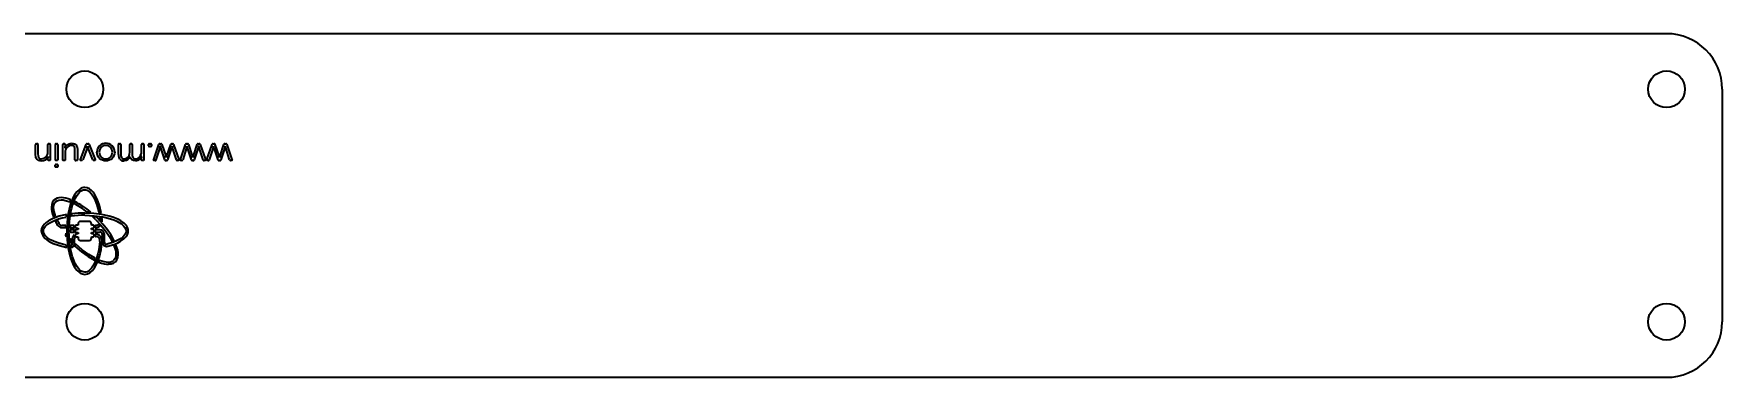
# Model space of a CAD drawing. Extents: x 276 to 1434, y 180 to 714.
# Drawn here: x 1282.6 to 1434.4, y 405 to 436 of the extents above; entities that cross this region are included whole.
import ezdxf

# ---------------------------------------------------------------- set-up
doc = ezdxf.new("R2010")
doc.units = 0

msp = doc.modelspace()

# ---------------------------------------------------------------- linework, layer by layer
at = {"color": 7, "lineweight": 35}
for p, q in [((1429.39, 435.97), (1145.02, 435.97)), ((1429.39, 435.97), (1145.02, 435.97)), ((1434.39, 430.97), (1434.39, 410.03)), ((1145.02, 405.03), (1429.39, 405.03))]:
    msp.add_line(p, q, dxfattribs=at)
at = {"color": 7, "lineweight": 35, "ltscale": 0.022169}
for p, q in [((1282.79, 425.1), (1282.79, 425.99)), ((1290.23, 425.1), (1290.23, 425.99))]:
    msp.add_line(p, q, dxfattribs=at)
at = {"color": 7, "lineweight": 35, "ltscale": 0.001422}
for p, q in [((1282.87, 426.06), (1282.92, 426.06)), ((1285.37, 424.55), (1285.31, 424.55))]:
    msp.add_line(p, q, dxfattribs=at)
at = {"color": 7, "lineweight": 35, "ltscale": 0.020817}
msp.add_line((1283, 425.99), (1283, 425.15), dxfattribs=at)
at = {"color": 7, "lineweight": 35, "ltscale": 0.016605}
msp.add_line((1283.9, 425.32), (1283.9, 425.99), dxfattribs=at)
at = {"color": 7, "lineweight": 35, "ltscale": 0.001431}
for p, q in [((1283.97, 426.06), (1284.03, 426.06)), ((1284.64, 426.06), (1284.7, 426.06)), ((1284.7, 424.55), (1284.64, 424.55))]:
    msp.add_line(p, q, dxfattribs=at)
at = {"color": 7, "lineweight": 35, "ltscale": 0.034037}
for p, q in [((1284.11, 425.99), (1284.11, 424.62)), ((1284.57, 424.62), (1284.57, 425.99)), ((1284.78, 425.99), (1284.78, 424.62)), ((1285.24, 424.62), (1285.24, 425.99)), ((1292.52, 425.99), (1292.52, 424.62))]:
    msp.add_line(p, q, dxfattribs=at)
at = {"color": 7, "lineweight": 35, "ltscale": 0.001352}
for p, q in [((1285.31, 426.06), (1285.37, 426.06)), ((1290.31, 426.06), (1290.36, 426.06)), ((1284.03, 424.55), (1283.98, 424.55)), ((1292.44, 424.55), (1292.39, 424.55))]:
    msp.add_line(p, q, dxfattribs=at)
at = {"color": 7, "lineweight": 35, "ltscale": 0.000146484}
for p, q in [((1285.43, 425.7), (1285.44, 425.7)), ((1294.01, 425.84), (1294, 425.84)), ((1295.06, 425.84), (1295.05, 425.84)), ((1296.4, 425.84), (1296.4, 425.84)), ((1297.45, 425.84), (1297.44, 425.84)), ((1298.79, 425.84), (1298.79, 425.84)), ((1299.84, 425.84), (1299.83, 425.84)), ((1294.53, 424.82), (1294.53, 424.82)), ((1296.92, 424.82), (1296.92, 424.82)), ((1299.31, 424.82), (1299.32, 424.82))]:
    msp.add_line(p, q, dxfattribs=at)
at = {"color": 7, "lineweight": 35, "ltscale": 0.004358}
for p, q in [((1285.44, 425.99), (1285.44, 425.81)), ((1283.9, 424.62), (1283.9, 424.8)), ((1292.31, 424.62), (1292.31, 424.8))]:
    msp.add_line(p, q, dxfattribs=at)
at = {"color": 7, "lineweight": 35, "ltscale": 0.016226}
msp.add_line((1285.45, 425.27), (1285.45, 424.62), dxfattribs=at)
at = {"color": 7, "lineweight": 35, "ltscale": 0.020808}
msp.add_line((1286.33, 424.62), (1286.33, 425.46), dxfattribs=at)
at = {"color": 7, "lineweight": 35, "ltscale": 0.02216}
msp.add_line((1286.54, 425.51), (1286.54, 424.62), dxfattribs=at)
at = {"color": 7, "lineweight": 35, "ltscale": 0.036628}
msp.add_line((1286.81, 424.64), (1287.34, 426), dxfattribs=at)
at = {"color": 7, "lineweight": 35, "ltscale": 0.02804}
msp.add_line((1287.41, 425.66), (1287.02, 424.61), dxfattribs=at)
at = {"color": 7, "lineweight": 35, "ltscale": 0.002472}
msp.add_line((1287.42, 426.06), (1287.52, 426.06), dxfattribs=at)
at = {"color": 7, "lineweight": 35, "ltscale": 0.00015564}
for p, q in [((1287.47, 425.84), (1287.47, 425.84)), ((1283.92, 424.91), (1283.91, 424.91)), ((1291.3, 424.89), (1291.29, 424.89))]:
    msp.add_line(p, q, dxfattribs=at)
at = {"color": 7, "lineweight": 35, "ltscale": 0.028065}
msp.add_line((1287.92, 424.61), (1287.52, 425.66), dxfattribs=at)
at = {"color": 7, "lineweight": 35, "ltscale": 0.036626}
msp.add_line((1287.6, 426), (1288.13, 424.64), dxfattribs=at)
at = {"color": 7, "lineweight": 35, "ltscale": 0.020894}
for p, q in [((1290.44, 425.99), (1290.44, 425.15)), ((1291.48, 425.99), (1291.48, 425.15))]:
    msp.add_line(p, q, dxfattribs=at)
at = {"color": 7, "lineweight": 35, "ltscale": 0.016381}
for p, q in [((1291.27, 425.33), (1291.27, 425.99)), ((1292.31, 425.33), (1292.31, 425.99))]:
    msp.add_line(p, q, dxfattribs=at)
at = {"color": 7, "lineweight": 35, "ltscale": 0.001419}
msp.add_line((1291.34, 426.06), (1291.4, 426.06), dxfattribs=at)
at = {"color": 7, "lineweight": 35, "ltscale": 0.001428}
for p, q in [((1292.38, 426.06), (1292.44, 426.06)), ((1286.47, 424.55), (1286.41, 424.55))]:
    msp.add_line(p, q, dxfattribs=at)
at = {"color": 7, "lineweight": 35, "ltscale": 0.002557}
for p, q in [((1292.95, 425.88), (1292.95, 425.99)), ((1293.2, 425.99), (1293.2, 425.88))]:
    msp.add_line(p, q, dxfattribs=at)
at = {"color": 7, "lineweight": 35, "ltscale": 0.002481}
for p, q in [((1293.03, 426.06), (1293.13, 426.06)), ((1293.13, 425.81), (1293.03, 425.81))]:
    msp.add_line(p, q, dxfattribs=at)
at = {"color": 7, "lineweight": 35, "ltscale": 0.036023}
for p, q in [((1293.41, 424.63), (1293.87, 426)), ((1295.19, 426), (1295.66, 424.63)), ((1295.8, 424.63), (1296.26, 426)), ((1299.98, 426), (1300.44, 424.63))]:
    msp.add_line(p, q, dxfattribs=at)
at = {"color": 7, "lineweight": 35, "ltscale": 0.027963}
msp.add_line((1293.96, 425.68), (1293.61, 424.61), dxfattribs=at)
at = {"color": 7, "lineweight": 35, "ltscale": 0.002325}
for p, q in [((1293.95, 426.06), (1294.05, 426.06)), ((1296.34, 426.06), (1296.44, 426.06)), ((1298.74, 426.06), (1298.83, 426.06))]:
    msp.add_line(p, q, dxfattribs=at)
at = {"color": 7, "lineweight": 35, "ltscale": 0.002765}
for p, q in [((1294.04, 425.73), (1294.01, 425.84)), ((1298.82, 425.73), (1298.79, 425.84))]:
    msp.add_line(p, q, dxfattribs=at)
at = {"color": 7, "lineweight": 35, "ltscale": 0.001467}
for p, q in [((1294.06, 425.68), (1294.04, 425.73)), ((1296.45, 425.68), (1296.43, 425.73)), ((1298.84, 425.68), (1298.82, 425.73))]:
    msp.add_line(p, q, dxfattribs=at)
at = {"color": 7, "lineweight": 35, "ltscale": 0.027939}
msp.add_line((1294.41, 424.62), (1294.06, 425.68), dxfattribs=at)
at = {"color": 7, "lineweight": 35, "ltscale": 0.026805}
for p, q in [((1294.13, 426), (1294.48, 424.98)), ((1298.91, 426), (1299.27, 424.98))]:
    msp.add_line(p, q, dxfattribs=at)
at = {"color": 7, "lineweight": 35, "ltscale": 0.02678}
for p, q in [((1294.58, 424.98), (1294.93, 426)), ((1296.97, 424.98), (1297.32, 426)), ((1299.37, 424.98), (1299.71, 426))]:
    msp.add_line(p, q, dxfattribs=at)
at = {"color": 7, "lineweight": 35, "ltscale": 0.027937}
for p, q in [((1295, 425.68), (1294.65, 424.62)), ((1297.39, 425.68), (1297.04, 424.62)), ((1299.79, 425.68), (1299.43, 424.62))]:
    msp.add_line(p, q, dxfattribs=at)
at = {"color": 7, "lineweight": 35, "ltscale": 0.001469}
for p, q in [((1295.02, 425.73), (1295, 425.68)), ((1299.8, 425.73), (1299.79, 425.68))]:
    msp.add_line(p, q, dxfattribs=at)
at = {"color": 7, "lineweight": 35, "ltscale": 0.002335}
for p, q in [((1295.01, 426.06), (1295.11, 426.06)), ((1297.41, 426.06), (1297.5, 426.06)), ((1299.8, 426.06), (1299.89, 426.06))]:
    msp.add_line(p, q, dxfattribs=at)
at = {"color": 7, "lineweight": 35, "ltscale": 0.002763}
for p, q in [((1295.05, 425.84), (1295.02, 425.73)), ((1299.83, 425.84), (1299.8, 425.73))]:
    msp.add_line(p, q, dxfattribs=at)
at = {"color": 7, "lineweight": 35, "ltscale": 0.004211}
for p, q in [((1295.1, 425.68), (1295.06, 425.84)), ((1299.89, 425.68), (1299.84, 425.84))]:
    msp.add_line(p, q, dxfattribs=at)
at = {"color": 7, "lineweight": 35, "ltscale": 0.027966}
for p, q in [((1295.45, 424.61), (1295.1, 425.68)), ((1300.23, 424.61), (1299.89, 425.68))]:
    msp.add_line(p, q, dxfattribs=at)
at = {"color": 7, "lineweight": 35, "ltscale": 0.027964}
for p, q in [((1296.35, 425.68), (1296.01, 424.61)), ((1298.74, 425.68), (1298.4, 424.61))]:
    msp.add_line(p, q, dxfattribs=at)
at = {"color": 7, "lineweight": 35, "ltscale": 0.002766}
msp.add_line((1296.43, 425.73), (1296.4, 425.84), dxfattribs=at)
at = {"color": 7, "lineweight": 35, "ltscale": 0.027938}
for p, q in [((1296.8, 424.62), (1296.45, 425.68)), ((1299.19, 424.62), (1298.84, 425.68))]:
    msp.add_line(p, q, dxfattribs=at)
at = {"color": 7, "lineweight": 35, "ltscale": 0.026806}
msp.add_line((1296.52, 426), (1296.87, 424.98), dxfattribs=at)
at = {"color": 7, "lineweight": 35, "ltscale": 0.001468}
msp.add_line((1297.41, 425.73), (1297.39, 425.68), dxfattribs=at)
at = {"color": 7, "lineweight": 35, "ltscale": 0.002764}
msp.add_line((1297.44, 425.84), (1297.41, 425.73), dxfattribs=at)
at = {"color": 7, "lineweight": 35, "ltscale": 0.00421}
msp.add_line((1297.49, 425.68), (1297.45, 425.84), dxfattribs=at)
at = {"color": 7, "lineweight": 35, "ltscale": 0.027967}
msp.add_line((1297.84, 424.61), (1297.49, 425.68), dxfattribs=at)
at = {"color": 7, "lineweight": 35, "ltscale": 0.036024}
for p, q in [((1297.59, 426), (1298.05, 424.63)), ((1298.19, 424.63), (1298.65, 426))]:
    msp.add_line(p, q, dxfattribs=at)
at = {"color": 7, "lineweight": 35, "ltscale": 0.002704}
for p, q in [((1284.56, 424.02), (1284.56, 424.13)), ((1284.78, 424.13), (1284.78, 424.02))]:
    msp.add_line(p, q, dxfattribs=at)
at = {"color": 7, "lineweight": 35, "ltscale": 0.001877}
for p, q in [((1284.63, 424.2), (1284.71, 424.2)), ((1284.71, 423.95), (1284.63, 423.95))]:
    msp.add_line(p, q, dxfattribs=at)
at = {"color": 7, "lineweight": 35, "ltscale": 0.001581}
msp.add_line((1286.93, 424.55), (1286.87, 424.55), dxfattribs=at)
at = {"color": 7, "lineweight": 35, "ltscale": 0.001654}
msp.add_line((1288.07, 424.55), (1288, 424.55), dxfattribs=at)
at = {"color": 7, "lineweight": 35, "ltscale": 0.000152588}
msp.add_line((1292.33, 424.91), (1292.32, 424.91), dxfattribs=at)
at = {"color": 7, "lineweight": 35, "ltscale": 0.001575}
for p, q in [((1293.53, 424.55), (1293.47, 424.55)), ((1297.99, 424.55), (1297.92, 424.55)), ((1300.38, 424.55), (1300.32, 424.55))]:
    msp.add_line(p, q, dxfattribs=at)
at = {"color": 7, "lineweight": 35, "ltscale": 0.001801}
for p, q in [((1294.57, 424.56), (1294.49, 424.56)), ((1296.96, 424.56), (1296.89, 424.56)), ((1299.35, 424.56), (1299.28, 424.56))]:
    msp.add_line(p, q, dxfattribs=at)
at = {"color": 7, "lineweight": 35, "ltscale": 0.001578}
for p, q in [((1295.59, 424.55), (1295.53, 424.55)), ((1295.92, 424.55), (1295.86, 424.55)), ((1298.31, 424.55), (1298.25, 424.55))]:
    msp.add_line(p, q, dxfattribs=at)
at = {"color": 7, "lineweight": 35, "ltscale": 0.004983}
msp.add_line((1285.89, 420.83), (1285.96, 421.02), dxfattribs=at)
at = {"color": 7, "lineweight": 35, "ltscale": 0.005042}
msp.add_line((1286.33, 420.85), (1286.26, 420.66), dxfattribs=at)
at = {"color": 7, "lineweight": 35, "ltscale": 0.004985}
msp.add_line((1284.4, 419.47), (1284.58, 419.53), dxfattribs=at)
at = {"color": 7, "lineweight": 35, "ltscale": 0.004982}
msp.add_line((1284.75, 419.16), (1284.56, 419.09), dxfattribs=at)
at = {"color": 7, "lineweight": 35, "ltscale": 0.005262}
msp.add_line((1286.02, 419.74), (1285.99, 419.54), dxfattribs=at)
at = {"color": 7, "lineweight": 35, "ltscale": 0.019458}
for p, q in [((1287.6, 419.06), (1286.82, 419.06)), ((1286.82, 417.35), (1287.6, 417.35))]:
    msp.add_line(p, q, dxfattribs=at)
at = {"color": 7, "lineweight": 35, "ltscale": 0.0043}
msp.add_line((1288.35, 419.35), (1288.22, 419.47), dxfattribs=at)
at = {"color": 7, "lineweight": 35, "ltscale": 0.004001}
msp.add_line((1288.54, 419.42), (1288.56, 419.27), dxfattribs=at)
at = {"color": 7, "lineweight": 35, "ltscale": 0.007656}
msp.add_line((1288.56, 419.27), (1288.77, 419.04), dxfattribs=at)
at = {"color": 7, "lineweight": 35, "ltscale": 0.009412}
msp.add_line((1285.52, 418.71), (1285.14, 418.71), dxfattribs=at)
at = {"color": 7, "lineweight": 35, "ltscale": 0.009283}
msp.add_line((1285.14, 418.51), (1285.51, 418.51), dxfattribs=at)
at = {"color": 7, "lineweight": 35, "ltscale": 0.004995}
msp.add_line((1285.51, 418.51), (1285.52, 418.71), dxfattribs=at)
at = {"color": 7, "lineweight": 35, "ltscale": 0.000899503}
msp.add_line((1285.93, 418.31), (1285.89, 418.3), dxfattribs=at)
at = {"color": 7, "lineweight": 35, "ltscale": 0.004993}
msp.add_line((1285.89, 418.3), (1285.89, 418.1), dxfattribs=at)
at = {"color": 7, "lineweight": 35, "ltscale": 0.009219}
msp.add_line((1286.27, 418.7), (1285.9, 418.7), dxfattribs=at)
at = {"color": 7, "lineweight": 35, "ltscale": 0.009476}
msp.add_line((1285.9, 418.5), (1286.28, 418.5), dxfattribs=at)
at = {"color": 7, "lineweight": 35, "ltscale": 0.002807}
msp.add_line((1285.99, 417.43), (1285.92, 417.51), dxfattribs=at)
at = {"color": 7, "lineweight": 35, "ltscale": 0.008707}
for p, q in [((1286.28, 418.31), (1285.93, 418.31)), ((1285.93, 418.11), (1286.28, 418.11))]:
    msp.add_line(p, q, dxfattribs=at)
at = {"color": 7, "lineweight": 35, "ltscale": 0.007233}
msp.add_line((1285.99, 417.14), (1285.99, 417.43), dxfattribs=at)
at = {"color": 7, "lineweight": 35, "ltscale": 0.010242}
for p, q in [((1286.09, 417.5), (1286.09, 417.09)), ((1286.29, 417.09), (1286.29, 417.5))]:
    msp.add_line(p, q, dxfattribs=at)
at = {"color": 7, "lineweight": 35, "ltscale": 0.001032}
for p, q in [((1286.27, 418.66), (1286.27, 418.7)), ((1288.15, 418.54), (1288.14, 418.5)), ((1288.15, 418.15), (1288.14, 418.11))]:
    msp.add_line(p, q, dxfattribs=at)
at = {"color": 7, "lineweight": 35, "ltscale": 0.002945}
for p, q in [((1286.27, 418.54), (1286.27, 418.66)), ((1286.55, 418.73), (1286.43, 418.73)), ((1286.43, 418.47), (1286.55, 418.47)), ((1286.55, 418.33), (1286.43, 418.33)), ((1286.43, 418.07), (1286.55, 418.07)), ((1286.55, 417.94), (1286.43, 417.94)), ((1286.43, 417.68), (1286.55, 417.68)), ((1287.98, 418.73), (1287.86, 418.73)), ((1287.86, 418.47), (1287.98, 418.47)), ((1287.98, 418.33), (1287.86, 418.33)), ((1287.86, 418.07), (1287.98, 418.07)), ((1287.98, 417.94), (1287.86, 417.94)), ((1287.86, 417.68), (1287.98, 417.68)), ((1288.15, 418.66), (1288.15, 418.54))]:
    msp.add_line(p, q, dxfattribs=at)
at = {"color": 7, "lineweight": 35, "ltscale": 0.001033}
msp.add_line((1286.27, 418.26), (1286.28, 418.31), dxfattribs=at)
at = {"color": 7, "lineweight": 35, "ltscale": 0.002944}
for p, q in [((1286.27, 418.15), (1286.27, 418.26)), ((1288.15, 418.26), (1288.15, 418.15)), ((1288.15, 417.87), (1288.15, 417.75))]:
    msp.add_line(p, q, dxfattribs=at)
at = {"color": 7, "lineweight": 35, "ltscale": 0.002304}
msp.add_line((1286.27, 417.75), (1286.27, 417.84), dxfattribs=at)
at = {"color": 7, "lineweight": 35, "ltscale": 0.001472}
for p, q in [((1286.36, 418.66), (1286.36, 418.6)), ((1286.36, 418.6), (1286.36, 418.54)), ((1286.36, 418.26), (1286.36, 418.2)), ((1286.36, 418.2), (1286.36, 418.14)), ((1286.36, 417.87), (1286.36, 417.81)), ((1286.36, 417.81), (1286.36, 417.75)), ((1288.05, 418.6), (1288.05, 418.66)), ((1288.05, 418.54), (1288.05, 418.6)), ((1288.05, 418.2), (1288.05, 418.26)), ((1288.05, 418.14), (1288.05, 418.2)), ((1288.05, 417.81), (1288.05, 417.87)), ((1288.05, 417.75), (1288.05, 417.81))]:
    msp.add_line(p, q, dxfattribs=at)
at = {"color": 7, "lineweight": 35, "ltscale": 0.00141}
for p, q in [((1286.61, 418.73), (1286.55, 418.73)), ((1286.55, 418.47), (1286.61, 418.47)), ((1286.61, 418.33), (1286.55, 418.33)), ((1286.55, 418.07), (1286.61, 418.07)), ((1286.61, 417.94), (1286.55, 417.94)), ((1286.55, 417.68), (1286.61, 417.68)), ((1287.86, 418.73), (1287.81, 418.73)), ((1287.81, 418.47), (1287.86, 418.47)), ((1287.86, 418.33), (1287.81, 418.33)), ((1287.81, 418.07), (1287.86, 418.07)), ((1287.86, 417.94), (1287.81, 417.94)), ((1287.81, 417.68), (1287.86, 417.68))]:
    msp.add_line(p, q, dxfattribs=at)
at = {"color": 7, "lineweight": 35, "ltscale": 0.003073}
for p, q in [((1286.61, 418.85), (1286.61, 418.73)), ((1286.61, 417.68), (1286.61, 417.56)), ((1287.81, 418.73), (1287.81, 418.85)), ((1287.81, 417.56), (1287.81, 417.68))]:
    msp.add_line(p, q, dxfattribs=at)
at = {"color": 7, "lineweight": 35, "ltscale": 0.003329}
for p, q in [((1286.61, 418.47), (1286.61, 418.33)), ((1286.61, 418.07), (1286.61, 417.94)), ((1287.81, 418.33), (1287.81, 418.47)), ((1287.81, 417.94), (1287.81, 418.07))]:
    msp.add_line(p, q, dxfattribs=at)
at = {"color": 7, "lineweight": 35, "ltscale": 0.000576782}
for p, q in [((1288.17, 418.7), (1288.14, 418.7)), ((1288.14, 418.5), (1288.17, 418.5))]:
    msp.add_line(p, q, dxfattribs=at)
at = {"color": 7, "lineweight": 35, "ltscale": 0.010626}
for p, q in [((1288.57, 418.31), (1288.14, 418.31)), ((1288.14, 418.11), (1288.57, 418.11))]:
    msp.add_line(p, q, dxfattribs=at)
at = {"color": 7, "lineweight": 35, "ltscale": 0.000640869}
msp.add_line((1288.17, 417.92), (1288.14, 417.92), dxfattribs=at)
at = {"color": 7, "lineweight": 35, "ltscale": 0.00083483}
msp.add_line((1288.15, 417.75), (1288.14, 417.72), dxfattribs=at)
at = {"color": 7, "lineweight": 35, "ltscale": 0.000512695}
msp.add_line((1288.14, 417.72), (1288.17, 417.72), dxfattribs=at)
at = {"color": 7, "lineweight": 35, "ltscale": 0.005889}
msp.add_line((1288.77, 417.9), (1288.77, 417.66), dxfattribs=at)
at = {"color": 7, "lineweight": 35, "ltscale": 0.016836}
msp.add_line((1288.97, 417.23), (1288.97, 417.9), dxfattribs=at)
at = {"color": 7, "lineweight": 35, "ltscale": 0.005325}
msp.add_line((1285.6, 416.73), (1285.57, 416.94), dxfattribs=at)
at = {"color": 7, "lineweight": 35, "ltscale": 0.001674}
msp.add_line((1285.95, 417.19), (1285.99, 417.14), dxfattribs=at)
at = {"color": 7, "lineweight": 35, "ltscale": 0.005994}
msp.add_line((1288.86, 417.24), (1288.84, 417), dxfattribs=at)
at = {"color": 7, "lineweight": 35}
for points in [[(1283.3, 424.51), (1283.17, 424.52), (1283.06, 424.55), (1282.98, 424.6), (1282.91, 424.67), (1282.85, 424.75), (1282.82, 424.85), (1282.79, 425.1)], [(1283, 425.15), (1283.01, 424.98), (1283.05, 424.84), (1283.09, 424.78), (1283.15, 424.74), (1283.23, 424.71), (1283.33, 424.71)], [(1283.33, 424.71), (1283.44, 424.72), (1283.55, 424.75), (1283.65, 424.81), (1283.73, 424.88), (1283.8, 424.97), (1283.86, 425.08), (1283.89, 425.19), (1283.9, 425.32)], [(1285.44, 425.7), (1285.51, 425.83), (1285.63, 425.96), (1285.81, 426.06), (1285.91, 426.09), (1286.03, 426.1)], [(1286.01, 425.9), (1285.88, 425.89), (1285.77, 425.85), (1285.68, 425.79), (1285.6, 425.71), (1285.53, 425.62), (1285.49, 425.51), (1285.46, 425.39), (1285.45, 425.27)], [(1286.33, 425.46), (1286.32, 425.63), (1286.28, 425.77), (1286.24, 425.83), (1286.18, 425.87), (1286.1, 425.9), (1286.01, 425.9)], [(1286.03, 426.1), (1286.17, 426.09), (1286.28, 426.06), (1286.36, 426.01), (1286.42, 425.95), (1286.47, 425.87), (1286.51, 425.77), (1286.54, 425.51)], [(1289.1, 424.51), (1288.94, 424.53), (1288.79, 424.57), (1288.65, 424.64), (1288.54, 424.74), (1288.44, 424.85), (1288.36, 424.99), (1288.32, 425.14), (1288.3, 425.3)], [(1289.69, 425.3), (1289.68, 425.42), (1289.64, 425.54), (1289.59, 425.65), (1289.51, 425.74), (1289.43, 425.81), (1289.33, 425.87), (1289.22, 425.9), (1289.1, 425.91), (1288.98, 425.9), (1288.87, 425.87), (1288.77, 425.81), (1288.69, 425.74), (1288.61, 425.65), (1288.56, 425.54), (1288.52, 425.42), (1288.51, 425.3)], [(1288.51, 425.3), (1288.52, 425.17), (1288.56, 425.06), (1288.61, 424.96), (1288.69, 424.87), (1288.77, 424.8), (1288.87, 424.74), (1288.98, 424.71), (1289.1, 424.7), (1289.22, 424.71), (1289.33, 424.74), (1289.43, 424.8), (1289.51, 424.87), (1289.59, 424.96), (1289.64, 425.06), (1289.68, 425.17), (1289.69, 425.3)], [(1289.9, 425.3), (1289.88, 425.14), (1289.83, 424.99), (1289.76, 424.85), (1289.66, 424.74), (1289.55, 424.64), (1289.41, 424.57), (1289.26, 424.53), (1289.1, 424.51)], [(1290.44, 425.15), (1290.45, 424.98), (1290.5, 424.83), (1290.54, 424.78), (1290.6, 424.74), (1290.67, 424.71), (1290.76, 424.7)], [(1290.76, 424.7), (1290.87, 424.71), (1290.97, 424.75), (1291.06, 424.82), (1291.13, 424.9), (1291.19, 424.99), (1291.24, 425.1), (1291.27, 425.33)], [(1291.48, 425.15), (1291.48, 424.98), (1291.53, 424.84), (1291.57, 424.78), (1291.62, 424.74), (1291.7, 424.71), (1291.79, 424.7)], [(1291.79, 424.7), (1291.9, 424.71), (1292, 424.75), (1292.09, 424.82), (1292.17, 424.9), (1292.23, 425), (1292.3, 425.22), (1292.31, 425.33)], [(1283.98, 424.55), (1283.94, 424.56), (1283.91, 424.58), (1283.9, 424.62)], [(1284.11, 424.62), (1284.1, 424.58), (1284.07, 424.56), (1284.03, 424.55)], [(1284.63, 423.95), (1284.59, 423.96), (1284.57, 423.98), (1284.56, 424.02)], [(1284.64, 424.55), (1284.6, 424.56), (1284.58, 424.58), (1284.57, 424.62)], [(1284.78, 424.62), (1284.77, 424.58), (1284.74, 424.56), (1284.7, 424.55)], [(1284.78, 424.02), (1284.77, 423.98), (1284.75, 423.96), (1284.71, 423.95)], [(1285.31, 424.55), (1285.27, 424.56), (1285.25, 424.58), (1285.24, 424.62)], [(1285.45, 424.62), (1285.44, 424.58), (1285.41, 424.56), (1285.37, 424.55)], [(1286.54, 424.62), (1286.53, 424.58), (1286.51, 424.56), (1286.47, 424.55)], [(1286.87, 424.55), (1286.84, 424.55), (1286.82, 424.56), (1286.81, 424.57), (1286.8, 424.59), (1286.81, 424.64)], [(1288.13, 424.64), (1288.13, 424.59), (1288.13, 424.57), (1288.1, 424.55), (1288.07, 424.55)], [(1291.29, 424.89), (1291.21, 424.75), (1291.08, 424.63), (1290.92, 424.54), (1290.74, 424.51)], [(1291.76, 424.51), (1291.58, 424.54), (1291.44, 424.61), (1291.35, 424.73), (1291.3, 424.89)], [(1292.32, 424.91), (1292.24, 424.76), (1292.1, 424.63), (1291.94, 424.55), (1291.85, 424.52), (1291.76, 424.51)], [(1292.39, 424.55), (1292.35, 424.56), (1292.32, 424.58), (1292.31, 424.62)], [(1292.52, 424.62), (1292.51, 424.58), (1292.48, 424.56), (1292.44, 424.55)], [(1293.47, 424.55), (1293.42, 424.56), (1293.4, 424.59), (1293.41, 424.63)], [(1295.66, 424.63), (1295.66, 424.59), (1295.64, 424.56), (1295.59, 424.55)], [(1295.86, 424.55), (1295.81, 424.56), (1295.79, 424.59), (1295.8, 424.63)], [(1298.05, 424.63), (1298.05, 424.59), (1298.03, 424.56), (1297.99, 424.55)], [(1298.25, 424.55), (1298.21, 424.56), (1298.19, 424.59), (1298.19, 424.63)], [(1300.44, 424.63), (1300.45, 424.59), (1300.42, 424.56), (1300.38, 424.55)], [(1287.21, 422.12), (1287.09, 422.11), (1286.97, 422.08), (1286.84, 422.03), (1286.72, 421.95), (1286.5, 421.74), (1286.3, 421.46), (1286.18, 421.25), (1286.07, 421.02), (1285.96, 420.73), (1285.86, 420.41), (1285.72, 419.75), (1285.62, 419.01), (1285.59, 418.21)], [(1285.79, 418.21), (1285.83, 419.05), (1285.94, 419.82), (1286.02, 420.19), (1286.11, 420.53), (1286.22, 420.83), (1286.33, 421.09), (1286.52, 421.44), (1286.63, 421.58), (1286.74, 421.7), (1286.89, 421.82), (1287.05, 421.9), (1287.21, 421.92)], [(1288.67, 419.85), (1288.52, 420.5), (1288.32, 421.06), (1288.21, 421.3), (1288.08, 421.51), (1287.95, 421.69), (1287.82, 421.84), (1287.62, 421.99), (1287.42, 422.09), (1287.21, 422.12)], [(1287.21, 421.92), (1287.31, 421.91), (1287.42, 421.88), (1287.62, 421.75), (1287.81, 421.56), (1287.98, 421.29), (1288.15, 420.96), (1288.29, 420.57), (1288.38, 420.24), (1288.46, 419.89)], [(1284.44, 420.98), (1284.32, 420.81), (1284.24, 420.6), (1284.21, 420.36), (1284.22, 420.16), (1284.25, 419.95), (1284.31, 419.72), (1284.4, 419.47)], [(1284.58, 419.53), (1284.45, 419.95), (1284.42, 420.14), (1284.41, 420.32), (1284.43, 420.52), (1284.49, 420.7), (1284.58, 420.83), (1284.72, 420.93), (1284.89, 420.99), (1285.1, 421.01), (1285.27, 421), (1285.46, 420.96), (1285.89, 420.83)], [(1285.56, 419.68), (1284.92, 419.53), (1284.37, 419.33), (1284.13, 419.21), (1283.91, 419.09), (1283.73, 418.96), (1283.58, 418.83), (1283.43, 418.63), (1283.33, 418.42), (1283.3, 418.21)], [(1283.49, 418.21), (1283.51, 418.32), (1283.54, 418.42), (1283.66, 418.62), (1283.87, 418.81), (1284.06, 418.95), (1284.3, 419.07), (1284.56, 419.19), (1284.86, 419.29), (1285.18, 419.38), (1285.53, 419.46)], [(1291.12, 418.21), (1291.11, 418.33), (1291.08, 418.44), (1291.03, 418.57), (1290.95, 418.69), (1290.74, 418.91), (1290.46, 419.11), (1290.25, 419.23), (1290.02, 419.34), (1289.73, 419.45), (1289.41, 419.55), (1288.74, 419.69), (1288.01, 419.79), (1287.21, 419.82)], [(1287.21, 419.62), (1288.05, 419.58), (1288.82, 419.47), (1289.19, 419.39), (1289.53, 419.3), (1289.83, 419.2), (1290.09, 419.08), (1290.44, 418.89), (1290.58, 418.79), (1290.7, 418.68), (1290.82, 418.53), (1290.89, 418.37), (1290.92, 418.21)], [(1288.21, 419.2), (1288.66, 418.72), (1289.06, 418.22), (1289.4, 417.73), (1289.66, 417.26)], [(1289.86, 417.33), (1289.58, 417.82), (1289.24, 418.32), (1288.82, 418.83), (1288.35, 419.35)], [(1283.3, 418.21), (1283.31, 418.09), (1283.34, 417.97), (1283.46, 417.74), (1283.65, 417.52), (1283.92, 417.32), (1284.14, 417.2), (1284.38, 417.09), (1284.94, 416.89), (1285.6, 416.73)], [(1285.57, 416.94), (1285.2, 417.02), (1284.87, 417.12), (1284.47, 417.26), (1284.14, 417.42), (1283.86, 417.6), (1283.66, 417.79), (1283.54, 418), (1283.51, 418.1), (1283.49, 418.21)], [(1285.59, 418.21), (1285.63, 417.41), (1285.72, 416.67), (1285.87, 416.01), (1285.97, 415.69), (1286.08, 415.39), (1286.18, 415.16), (1286.3, 414.96), (1286.5, 414.68), (1286.72, 414.47), (1286.85, 414.39), (1286.97, 414.34), (1287.09, 414.31), (1287.21, 414.3)], [(1287.21, 414.5), (1287.05, 414.52), (1286.89, 414.6), (1286.74, 414.72), (1286.63, 414.83), (1286.52, 414.98), (1286.33, 415.32), (1286.22, 415.59), (1286.11, 415.89), (1286.02, 416.23), (1285.94, 416.59), (1285.83, 417.37), (1285.79, 418.21)], [(1290.92, 418.21), (1290.89, 418.02), (1290.79, 417.84), (1290.62, 417.66), (1290.47, 417.54), (1290.29, 417.43), (1290.06, 417.31), (1289.8, 417.2), (1289.22, 417.02)], [(1289.27, 416.83), (1289.6, 416.93), (1289.91, 417.03), (1290.18, 417.15), (1290.42, 417.28), (1290.72, 417.49), (1290.94, 417.71), (1291.02, 417.84), (1291.08, 417.96), (1291.11, 418.08), (1291.12, 418.21)], [(1286.31, 416.84), (1286.9, 416.32), (1287.5, 415.9), (1288.07, 415.57)], [(1288.14, 415.76), (1287.57, 416.09), (1286.97, 416.52), (1286.38, 417.04)], [(1288.57, 417.27), (1288.46, 416.51), (1288.38, 416.16), (1288.29, 415.84), (1288.14, 415.45), (1287.98, 415.12), (1287.8, 414.86), (1287.61, 414.66), (1287.41, 414.54), (1287.31, 414.51), (1287.21, 414.5)], [(1287.21, 414.3), (1287.33, 414.31), (1287.45, 414.34), (1287.67, 414.45), (1287.89, 414.64), (1288.08, 414.9), (1288.21, 415.11), (1288.32, 415.34), (1288.52, 415.89), (1288.67, 416.53), (1288.77, 417.25)], [(1289.82, 416.9), (1289.96, 416.48), (1289.99, 416.29), (1290.01, 416.12), (1289.99, 415.91), (1289.93, 415.73), (1289.83, 415.58)], [(1289.98, 415.44), (1290.1, 415.61), (1290.18, 415.83), (1290.21, 416.07), (1290.2, 416.27), (1290.17, 416.48), (1290.1, 416.72), (1290.01, 416.97)], [(1288.45, 415.4), (1288.71, 415.31), (1288.95, 415.25), (1289.15, 415.22), (1289.35, 415.21), (1289.59, 415.24), (1289.8, 415.31), (1289.98, 415.44)]]:
    msp.add_lwpolyline(points, dxfattribs=at)
for centre in [(1287.21, 430.97), (1429.39, 430.97), (1287.21, 410.03), (1429.39, 410.03)]:
    msp.add_circle(centre, 1.65, dxfattribs=at)
for centre, radius, start, end in [((1429.39, 430.97), 5, 360, 90), ((1282.86, 426), 0.0647, 81.0408, 188.9597), ((1284.04, 426), 0.0647, 351.0403, 98.9592), ((1284.71, 426), 0.0647, 351.0403, 98.9592), ((1285.07, 425.79), 0.372, 346.9411, 3.7088), ((1287.41, 425.98), 0.0759, 84.2757, 165.5715), ((1286.48, 426.03), 0.999, 338.1248, 349.0999), ((1288.91, 426.15), 1.47, 191.9852, 199.4201), ((1287.52, 425.98), 0.0811, 17.2421, 94.7818), ((1289.09, 425.31), 0.79, 89.5601, 180.6812), ((1289.11, 425.31), 0.79, 359.3315, 90.6523), ((1290.3, 426), 0.0649, 81.215, 188.785), ((1292.45, 426), 0.0647, 351.0403, 98.9592), ((1293.02, 425.87), 0.0623, 171.3196, 279.0001), ((1293.14, 425.87), 0.0622, 261.22, 8.78), ((1293.95, 425.98), 0.0791, 85.1984, 168.2328), ((1293.05, 426.02), 0.969, 339.4381, 349.4105), ((1294.05, 425.98), 0.0787, 11.5281, 94.7762), ((1293.47, 424.61), 1.08, 11.3555, 20.3134), ((1296.96, 424.19), 2.51, 161.4852, 165.3525), ((1295.01, 425.98), 0.0787, 85.2238, 168.4719), ((1295.11, 425.98), 0.0836, 14.2457, 93.9375), ((1296.34, 425.98), 0.0791, 85.1984, 168.2328), ((1295.44, 426.02), 0.969, 339.4381, 349.4105), ((1296.44, 425.98), 0.0787, 11.5281, 94.7762), ((1295.86, 424.61), 1.08, 11.3555, 20.3134), ((1299.35, 424.19), 2.51, 161.4852, 165.3525), ((1297.4, 425.98), 0.0787, 85.2238, 168.4719), ((1297.5, 425.98), 0.0836, 14.2457, 93.9375), ((1298.73, 425.98), 0.0791, 85.1984, 168.2328), ((1297.84, 426.02), 0.969, 339.4381, 349.4105), ((1298.84, 425.98), 0.0787, 11.5281, 94.7762), ((1298.25, 424.61), 1.08, 11.3555, 20.3134), ((1301.74, 424.19), 2.51, 161.4852, 165.3525), ((1299.79, 425.98), 0.0787, 85.2238, 168.4719), ((1299.9, 425.98), 0.0836, 14.2457, 93.9375), ((1283.3, 425.19), 0.673, 270.2203, 335.5441), ((1284.31, 424.81), 0.409, 166.0303, 181.327), ((1284.63, 424.14), 0.0622, 81.22, 188.78), ((1284.72, 424.14), 0.0623, 351.3196, 99.0001), ((1286.4, 424.61), 0.0647, 171.0408, 278.9597), ((1286.94, 424.63), 0.0761, 265.2326, 347.6913), ((1288, 424.63), 0.0767, 192.6646, 274.6052), ((1292.72, 424.81), 0.409, 166.0303, 181.327), ((1293.54, 424.63), 0.0791, 265.1984, 348.2328), ((1294.49, 424.63), 0.0782, 193.3473, 275.7155), ((1294.57, 424.63), 0.0786, 264.2662, 346.4109), ((1295.52, 424.63), 0.0787, 191.5281, 274.7762), ((1295.93, 424.63), 0.0791, 265.1984, 348.2328), ((1296.88, 424.63), 0.0782, 193.3473, 275.7155), ((1296.97, 424.63), 0.0786, 264.2662, 346.4109), ((1297.92, 424.63), 0.0787, 191.5281, 274.7762), ((1298.32, 424.63), 0.0791, 265.1984, 348.2328), ((1299.27, 424.63), 0.0782, 193.3473, 275.7155), ((1299.36, 424.63), 0.0786, 264.2662, 346.4109), ((1300.31, 424.63), 0.0787, 191.5281, 274.7762), ((1283.07, 414.51), 6.93, 51.1803, 62.6071), ((1289.31, 421.42), 5.29, 206.1836, 210.7257), ((1289.7, 421.63), 5.53, 206.5638, 210.5523), ((1290.72, 418.88), 5.23, 171.2406, 173.5916), ((1287.19, 410.79), 8.83, 89.8619, 97.796), ((1287.18, 410.68), 9.14, 89.8563, 97.2927), ((1286.82, 418.85), 0.211, 90.2788, 179.7212), ((1287.06, 406.66), 13.25, 87.0369, 88.466), ((1287.6, 418.85), 0.211, 0.2765, 89.7207), ((1284.29, 415.39), 5.47, 44.2463, 48.684), ((1287.44, 412.85), 6.66, 83.1965, 86.0062), ((1287.73, 414.99), 4.96, 79.0328, 81.4958), ((1287.89, 414.73), 4.74, 79.5656, 82.0763), ((1283.27, 418.64), 5.53, 5.5359, 7.8074), ((1288.01, 419.12), 0.768, 353.9906, 3.9395), ((1285.14, 418.95), 0.441, 210.7828, 270.0663), ((1285.14, 418.94), 0.237, 210.8523, 270.8522), ((1285.92, 417.86), 0.433, 158.7455, 206.169), ((1293.26, 418.19), 7.75, 181.2356, 183.8143), ((1285.92, 417.95), 0.151, 86.9354, 100.5595), ((1289.94, 418.44), 4.04, 176.2459, 179.0805), ((1292.17, 417.95), 6.27, 183.9551, 186.9176), ((1286.49, 417.51), 0.403, 123.2933, 180.2053), ((1286.38, 418.54), 0.116, 180.1919, 200.9689), ((1286.46, 418.15), 0.194, 181.2096, 193.4099), ((1286.44, 417.75), 0.169, 180.2828, 224.5817), ((1286.5, 417.5), 0.21, 144.7671, 179.7247), ((1286.31, 417.62), 0.0113, 18.2805, 75.8098), ((1286.43, 418.66), 0.0697, 88.4667, 181.5408), ((1286.43, 418.54), 0.0697, 178.4612, 271.5308), ((1286.43, 418.26), 0.0697, 88.4781, 181.5304), ((1286.43, 418.14), 0.0697, 178.4721, 271.521), ((1286.43, 417.87), 0.0697, 88.4667, 181.5408), ((1286.44, 417.75), 0.0813, 182.2782, 221.9195), ((1286.43, 417.75), 0.0715, 225.6246, 271.0029), ((1286.82, 417.56), 0.211, 180.2788, 269.7212), ((1287.6, 417.56), 0.211, 270.2793, 359.7235), ((1287.98, 418.66), 0.0697, 358.4592, 91.5408), ((1287.98, 418.54), 0.0697, 268.4617, 1.5388), ((1287.98, 418.26), 0.0697, 358.4721, 91.5285), ((1287.98, 418.14), 0.0697, 268.4715, 1.5279), ((1287.98, 417.87), 0.0697, 358.4592, 91.5408), ((1287.98, 417.75), 0.0697, 268.4592, 1.5408), ((1287.96, 418.66), 0.194, 1.2096, 13.4099), ((1287.95, 418.26), 0.194, 1.1932, 13.4217), ((1288, 417.87), 0.145, 0.2172, 18.7626), ((1288.17, 419.12), 0.413, 270.2815, 313.4158), ((1288.17, 419.11), 0.61, 270.1071, 313.0266), ((1288.17, 417.31), 0.607, 42.1604, 90.3503), ((1288.16, 417.31), 0.412, 42.0612, 89.8639), ((1285.78, 416.29), 3.68, 40.3185, 43.4282), ((1288.18, 417.31), 0.397, 353.3753, 42.6544), ((1288.56, 417.9), 0.408, 0.0159, 89.6279), ((1288.57, 417.9), 0.205, 359.288, 89.9136), ((1288.17, 417.31), 0.605, 354.1161, 42.2379), ((1288.17, 417.31), 0.701, 354.2835, 30.7167), ((1285.93, 417.03), 0.129, 295.5152, 313.6122), ((1290.63, 417.57), 4.69, 188.0555, 190.5592), ((1285.88, 417.1), 0.209, 310.944, 359.5882), ((1285.9, 417.06), 0.368, 287.9122, 311.4619), ((1285.88, 417.09), 0.405, 310.7217, 0.0556), ((1285.87, 417.1), 0.514, 328.5381, 353.1675), ((1289.12, 417.17), 0.331, 212.2931, 234.37), ((1289.17, 417.22), 0.401, 231.6388, 283.9458), ((1289.17, 417.22), 0.204, 179.186, 232.2602), ((1289.18, 417.23), 0.213, 232.5635, 268.8737), ((1289.18, 417.17), 0.152, 266.3474, 284.9144), ((1288.61, 420.38), 3.3, 288.6445, 292.2017), ((1288.77, 419.98), 3.25, 288.926, 292.4939), ((1284.25, 417.17), 4.14, 337.1692, 339.9876), ((1284.74, 416.91), 4.01, 337.8872, 340.7845), ((1429.39, 410.03), 5, 270, 0)]:
    msp.add_arc(centre, radius, start, end, dxfattribs=at)
for centre, major_axis, ratio, start_param, end_param in [((1275.09, 417.85), (-7.89, -8.19), 0.067754, 3.071349, 3.206745), ((1287.76, 422.04), (3.84, -4.01), 0.096964, 3.048972, 3.242469), ((1288.43, 422.04), (3.84, -4.01), 0.096964, 3.048972, 3.242469), ((1293.15, 417.85), (7.89, -8.19), 0.067754, 3.07644, 3.211836), ((1281.58, 422.04), (-3.84, -4.01), 0.096964, 3.040716, 3.234213), ((1397.54, 542.9), (-107.14, -118.29), 0.050956, 6.226983, 6.273158), ((1282.2, 417.85), (8.22, 8.19), 0.067801, 6.215799, 6.351195), ((1299.18, 417.85), (7.89, -8.19), 0.067754, 3.07644, 3.211836), ((1283.23, 417.85), (8.22, 8.19), 0.067801, 6.215799, 6.351195), ((1296.17, 422.04), (3.84, -4.01), 0.096964, 3.048972, 3.242469), ((1300.86, 417.85), (7.89, -8.19), 0.067754, 3.07644, 3.211836), ((1289.34, 422.04), (-3.84, -4.01), 0.096964, 3.040716, 3.234213), ((1381.78, 512.63), (91.4, 87.99), 0.050662, 3.135182, 3.194202), ((1291.74, 412.4), (7.26, -8.62), 0.2518, 2.932661, 3.163184), ((1287.04, 418.61), (2.55, -2.38), 0.410433, 2.344275, 2.728128), ((1287.18, 417.76), (2.99, -3.22), 0.442017, 1.843875, 2.276322), ((1287.67, 417.47), (2.16, -1.88), 0.399863, 5.426336, 5.851996), ((1286.95, 418.32), (2.88, -2.74), 0.350968, 5.929562, 6.281837)]:
    msp.add_ellipse(centre, major_axis=major_axis, ratio=ratio, start_param=start_param, end_param=end_param, dxfattribs=at)

doc.saveas('drawing.dxf')
